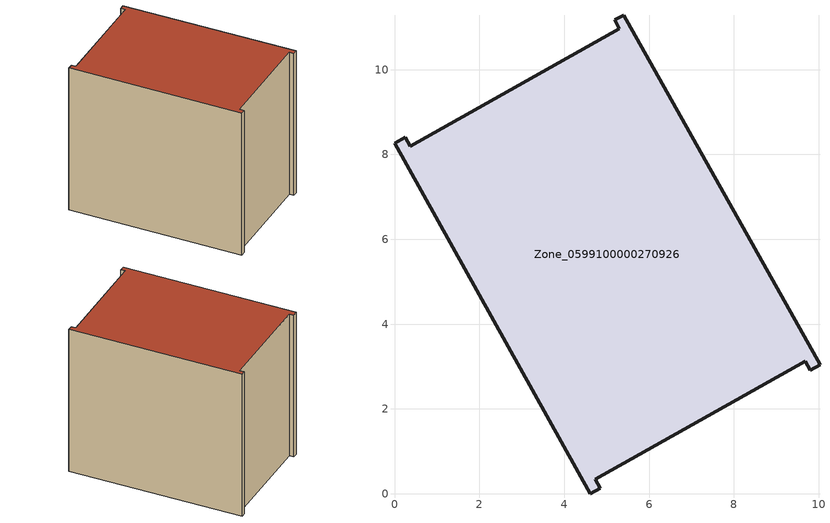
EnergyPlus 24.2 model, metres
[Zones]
Zone_0599100000270926
 floor ground (C_G): 5.3,10.96 5.19,11.17 5.4,11.28 10.03,3.04 9.8,2.91 9.68,3.12 4.73,0.34 4.85,0.13 4.61,0 0,8.26 0.25,8.4 0.37,8.19 z0
 wall outside (C_F): 4.61,0 4.85,0.13 4.73,0.34 9.68,3.12 9.8,2.91 10.03,3.04 5.4,11.28 5.19,11.17 5.3,10.96 0.37,8.19 0.25,8.4 0,8.26 4.61,0 z0:8.36
 roof outside (C_R): 0.37,8.19 0.25,8.4 0,8.26 4.61,0 4.85,0.13 4.73,0.34 9.68,3.12 9.8,2.91 10.03,3.04 5.4,11.28 5.19,11.17 5.3,10.96 z8.36
[BUILDING]
Pand.0599100000270926: North Axis=0; Terrain=City; Loads Convergence Tolerance Value=0.04; Temperature Convergence Tolerance Value=0.4; Solar Distribution=FullExterior; Maximum Number of Warmup Days=25; Minimum Number of Warmup Days=1
[Site:Location]
Rotterdam.The.Hague.AP_ZH_NLD Design_Conditions: Latitude=51.96; Longitude=4.45; Time Zone=1; Elevation=-4.5
[SITE:GROUNDTEMPERATURE:BUILDINGSURFACE]
18, 18, 18, 18, 18, 18, 18, 18, 18, 18, 18, 18
[MATERIAL] Thermal Absorptance=0.9; Solar Absorptance=0.7; Visible Absorptance=0.7
Name | Roughness | Thickness | Conductivity | Density | Specific Heat
G.TI.1965-1974 | MediumSmooth | 0.15 | 0.882353 | 540 | 1210
F.TI.1965-1974 | Rough | 0.3 | 0.697674 | 1920 | 840
R.TI.1965-1974 | MediumRough | 0.2 | 0.232558 | 1500 | 1000
[CONSTRUCTION]
C_G: G.TI.1965-1974
C_F: F.TI.1965-1974
C_R: R.TI.1965-1974
[ZONE]
Zone_0599100000270926: Type=1; Multiplier=1; Ceiling Height=Autocalculate; Volume=Autocalculate; Floor Area=autocalculate; Part of Total Floor Area=Yes
[ZONEINFILTRATION:DESIGNFLOWRATE]
Infil_Zone_0599100000270926: Zone or ZoneList or Space or SpaceList=Zone_0599100000270926; Schedule=AlwaysOn; Design Flow Rate Calculation Method=Flow/Area; Flow Rate per Floor Area=0.003; Constant Term Coefficient=1; Temperature Term Coefficient=0; Velocity Term Coefficient=0; Velocity Squared Term Coefficient=0
[HVACTEMPLATE:ZONE:IDEALLOADSAIRSYSTEM]
Zone_0599100000270926: Maximum Heating Supply Air Temperature=50; Minimum Cooling Supply Air Temperature=13; Maximum Heating Supply Air Humidity Ratio=0.0156; Minimum Cooling Supply Air Humidity Ratio=0.0077; Heating Limit=NoLimit; Cooling Limit=NoLimit; Dehumidification Control Type=ConstantSensibleHeatRatio; Cooling Sensible Heat Ratio=0.7; Dehumidification Setpoint=60; Humidification Control Type=None; Humidification Setpoint=30; Outdoor Air Method=None; Outdoor Air Flow Rate per Person=0.00944; Outdoor Air Flow Rate per Zone Floor Area=0; Outdoor Air Flow Rate per Zone=0; Demand Controlled Ventilation Type=None; Outdoor Air Economizer Type=NoEconomizer; Heat Recovery Type=None; Sensible Heat Recovery Effectiveness=0.7; Latent Heat Recovery Effectiveness=0.65
[ZONECONTROL:THERMOSTAT]
ThermostatControl_Zone_0599100000270926: Zone or ZoneList=Zone_0599100000270926; Control Type Schedule=DualSetpointControlType; Control 1=Thermostat_Zone_0599100000270926; Temperature Difference Between Cutout And Setpoint=0
[THERMOSTATSETPOINT:DUALSETPOINT]
Thermostat_Zone_0599100000270926: Heating Setpoint Temperature Schedule=HeatingSetpoint_Zone_0599100000270926; Cooling Setpoint Temperature Schedule=CoolingSetpoint_Zone_0599100000270926
[SCHEDULE:COMPACT]
HeatingSetpoint_Zone_0599100000270926: Through: 12/31, For: AllDays, Until: 24:00, 21
CoolingSetpoint_Zone_0599100000270926: Through: 12/31, For: AllDays, Until: 24:00, 24
DualSetpointControlType: Through: 12/31, For: AllDays, Until: 24:00, 4
AlwaysOn: Through: 12/31, For: AllDays, Until: 24:00, 1
